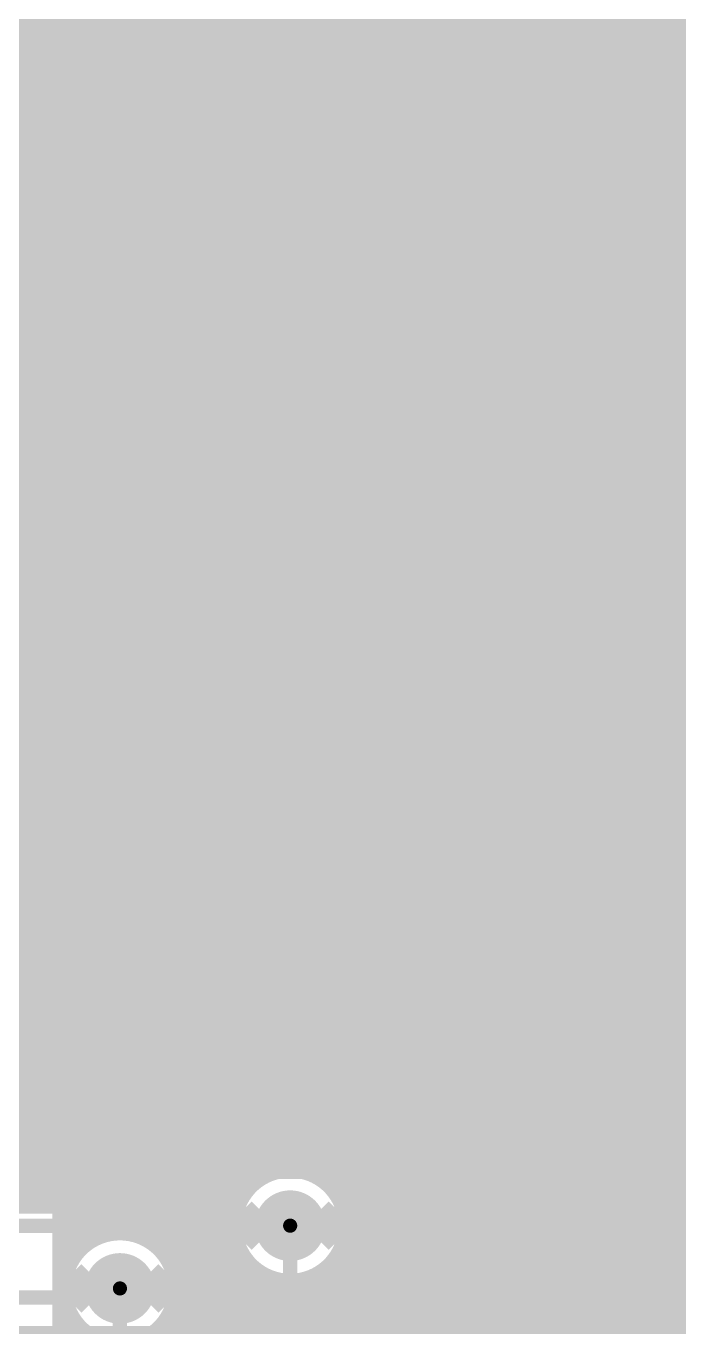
# Model space of a CAD drawing. Extents: x -10 to 131, y -93 to 209.
# Drawn here: x 36.26 to 45.52, y 40.47 to 58.91 of the extents above; entities that cross this region are included whole.
import ezdxf

# ---------------------------------------------------------------- set-up
doc = ezdxf.new("R2010")
doc.units = 0
doc.header["$MEASUREMENT"] = 0
doc.layers.get('0').update_dxf_attribs({"linetype": 'CONTINUOUS'})
for name, color, linetype in [('22-303-0_BOT', 2, 'CONTINUOUS'), ('22-303-0_DRD', 6, 'CONTINUOUS'), ('22-303-0_DRL', 1, 'CONTINUOUS'), ('22-303-0_GND', 3, 'CONTINUOUS'), ('22-303-0_IN1', 10, 'CONTINUOUS'), ('22-303-0_TOP', 15, 'CONTINUOUS'), ('THRUHOLE_TAP', 2, 'CONTINUOUS')]:
    doc.layers.add(name, color=color, linetype=linetype)

# ---------------------------------------------------------------- blocks, each defined once
blk = doc.blocks.new('ROUND_70')
at = {"const_width": 0.29972}
blk.add_lwpolyline([(-0.14986, 0, 1), (0.14986, 0, 1)], format="xyb", close=True, dxfattribs=at)
blk = doc.blocks.new('ROUND_117')
at = {"const_width": 0.10033}
blk.add_lwpolyline([(-0.050164, 0, 1), (0.050164, 0, 1)], format="xyb", close=True, dxfattribs=at)
blk = doc.blocks.new('ROUND_100')
at = {"const_width": 0.50038}
blk.add_lwpolyline([(-0.25019, 0, 1), (0.25019, 0, 1)], format="xyb", close=True, dxfattribs=at)
blk = doc.blocks.new('ROUND_108')
at = {"const_width": 0.10033}
blk.add_lwpolyline([(-0.050164, 0, 1), (0.050164, 0, 1)], format="xyb", close=True, dxfattribs=at)

msp = doc.modelspace()

# ---------------------------------------------------------------- linework, layer by layer
at = {"layer": '22-303-0_BOT', "const_width": 0.254}
for points in [[(76.454, 58.10758), (9.4996, 58.10758)], [(36.1696, 58.10758), (36.1696, 42.20718)], [(36.3982, 58.10758), (36.3982, 42.20718)], [(36.6268, 58.10758), (36.6268, 42.20718)], [(36.8554, 58.10758), (36.8554, 41.3512)], [(37.084, 58.10758), (37.084, 41.64838)], [(37.3126, 58.10758), (37.3126, 41.77792)], [(37.5412, 58.10758), (37.5412, 41.82618)], [(37.7698, 58.10758), (37.7698, 41.8084)], [(37.9984, 58.10758), (37.9984, 41.7195)], [(38.227, 58.10758), (38.227, 41.51884)], [(38.4556, 58.10758), (38.4556, 38.01872)], [(38.6842, 58.10758), (38.6842, 37.97808)], [(38.9128, 58.10758), (38.9128, 37.8587)], [(39.1414, 58.10758), (39.1414, 37.59454)], [(39.37, 58.10758), (39.37, 42.40784)], [(39.5986, 58.10758), (39.5986, 42.6085)], [(39.8272, 58.10758), (39.8272, 42.6974)], [(40.0558, 58.10758), (40.0558, 42.71518)], [(40.2844, 58.10758), (40.2844, 42.66692)], [(40.513, 58.10758), (40.513, 42.53738)], [(40.7416, 58.10758), (40.7416, 42.2402)], [(40.9702, 58.10758), (40.9702, 33.02)], [(41.1988, 58.10758), (41.1988, 33.02)], [(41.4274, 58.10758), (41.4274, 33.02)], [(41.656, 58.10758), (41.656, 33.02)], [(41.8846, 58.10758), (41.8846, 33.02)], [(42.1132, 58.10758), (42.1132, 33.02)], [(42.3418, 58.10758), (42.3418, 33.02)], [(42.5704, 58.10758), (42.5704, 33.02)], [(42.799, 58.10758), (42.799, 33.02)], [(43.0276, 58.10758), (43.0276, 33.02)], [(43.2562, 58.10758), (43.2562, 33.02)], [(43.4848, 58.10758), (43.4848, 33.02)], [(43.7134, 58.10758), (43.7134, 33.02)], [(43.942, 58.10758), (43.942, 33.02)], [(44.1706, 58.10758), (44.1706, 33.02)], [(44.3992, 58.10758), (44.3992, 33.02)], [(44.6278, 58.10758), (44.6278, 33.02)], [(44.8564, 58.10758), (44.8564, 33.02)], [(45.085, 58.10758), (45.085, 33.02)], [(45.3136, 58.10758), (45.3136, 33.02)], [(45.5422, 58.10758), (45.5422, 33.02)], [(76.454, 57.8866), (7.1755, 57.8866)], [(76.454, 57.658), (7.1755, 57.658)], [(76.454, 57.4294), (17.37106, 57.4294)], [(76.454, 57.2008), (17.70126, 57.2008)], [(76.454, 56.9722), (17.92986, 56.9722)], [(76.454, 56.7436), (18.15846, 56.7436)], [(76.454, 56.515), (18.38706, 56.515)], [(76.454, 56.2864), (18.61566, 56.2864)], [(76.454, 56.0578), (18.84426, 56.0578)], [(76.454, 55.8292), (19.07286, 55.8292)], [(76.454, 55.6006), (19.30146, 55.6006)], [(76.454, 55.372), (19.53006, 55.372)], [(76.454, 55.1434), (19.75866, 55.1434)], [(76.454, 54.9148), (19.98726, 54.9148)], [(76.454, 54.6862), (20.21586, 54.6862)], [(76.454, 54.4576), (20.44446, 54.4576)], [(76.454, 54.229), (20.67306, 54.229)], [(76.454, 54.0004), (20.90166, 54.0004)], [(76.454, 53.7718), (21.12264, 53.7718)], [(76.454, 53.5432), (21.24202, 53.5432)], [(76.454, 53.3146), (21.2725, 53.3146)], [(76.454, 53.086), (21.2725, 53.086)], [(76.454, 52.8574), (21.2725, 52.8574)], [(76.454, 52.6288), (21.2725, 52.6288)], [(76.454, 52.4002), (21.2725, 52.4002)], [(76.454, 52.1716), (21.2725, 52.1716)], [(76.454, 51.943), (21.2725, 51.943)], [(76.454, 51.7144), (21.2725, 51.7144)], [(76.454, 51.4858), (21.2725, 51.4858)], [(76.454, 51.2572), (21.2725, 51.2572)], [(76.454, 51.0286), (21.2725, 51.0286)], [(76.454, 50.8), (21.2725, 50.8)], [(76.454, 50.5714), (21.2725, 50.5714)], [(76.454, 50.3428), (21.32076, 50.3428)], [(76.454, 50.1142), (21.37664, 50.1142)], [(76.454, 49.8856), (21.36648, 49.8856)], [(76.454, 49.657), (21.2852, 49.657)], [(76.454, 49.4284), (23.95982, 49.4284)], [(76.454, 49.1998), (24.17826, 49.1998)], [(76.454, 48.9712), (24.27732, 48.9712)], [(76.454, 48.7426), (24.30272, 48.7426)], [(76.454, 48.514), (24.26208, 48.514)], [(76.454, 48.2854), (24.1427, 48.2854)], [(76.454, 48.0568), (23.87854, 48.0568)], [(76.454, 47.8282), (20.5994, 47.8282)], [(76.454, 47.5996), (20.5105, 47.5996)], [(76.454, 47.371), (20.30984, 47.371)], [(76.454, 47.1424), (20.62734, 47.1424)], [(76.454, 46.9138), (21.02866, 46.9138)], [(76.454, 46.6852), (21.1836, 46.6852)], [(76.454, 46.4566), (21.2471, 46.4566)], [(76.454, 46.228), (21.24456, 46.228)], [(76.454, 45.9994), (21.1709, 45.9994)], [(76.454, 45.7708), (21.00326, 45.7708)], [(50.67046, 45.5422), (30.48254, 45.5422)], [(50.4063, 45.3136), (30.7467, 45.3136)], [(50.28692, 45.085), (30.86608, 45.085)], [(50.24628, 44.8564), (30.90672, 44.8564)], [(50.27168, 44.6278), (30.88132, 44.6278)], [(50.37074, 44.3992), (30.78226, 44.3992)], [(50.58918, 44.1706), (30.56382, 44.1706)], [(64.39662, 43.942), (25.2222, 43.942)], [(64.1985, 43.7134), (33.28162, 43.7134)], [(64.1096, 43.4848), (33.55594, 43.4848)], [(64.08928, 43.2562), (33.70326, 43.2562)], [(64.13754, 43.0276), (33.782, 43.0276)], [(64.26962, 42.799), (33.8074, 42.799)], [(39.54018, 42.5704), (33.782, 42.5704)], [(64.56426, 42.5704), (40.46982, 42.5704)], [(39.32174, 42.3418), (33.70326, 42.3418)], [(65.5574, 42.3418), (40.68826, 42.3418)], [(36.75888, 42.20718), (33.62452, 42.20718)], [(36.75888, 42.20718), (36.75888, 39.9923)], [(39.22268, 42.1132), (36.75888, 42.1132)], [(65.7098, 42.1132), (40.78732, 42.1132)], [(39.19728, 41.8846), (36.75888, 41.8846)], [(66.11366, 41.8846), (40.81272, 41.8846)], [(37.09162, 41.656), (36.75888, 41.656)], [(39.23792, 41.656), (38.08984, 41.656)], [(40.7416, 41.57726), (40.7416, 33.02)], [(73.8124, 41.656), (40.77208, 41.656)], [(36.8935, 41.4274), (36.75888, 41.4274)], [(39.3573, 41.4274), (38.2905, 41.4274)], [(39.37, 41.40962), (39.37, 33.02)], [(73.8124, 41.4274), (40.6527, 41.4274)], [(36.8046, 41.1988), (36.75888, 41.1988)], [(39.62146, 41.1988), (38.3794, 41.1988)], [(39.5986, 41.2115), (39.5986, 33.02)], [(73.8124, 41.1988), (40.38854, 41.1988)], [(40.513, 41.28262), (40.513, 33.02)], [(39.8272, 41.1226), (39.8272, 33.02)], [(40.0558, 41.10228), (40.0558, 33.02)], [(40.2844, 41.15054), (40.2844, 33.02)], [(36.78428, 40.9702), (36.75888, 40.9702)], [(73.8124, 40.9702), (38.39718, 40.9702)], [(36.83254, 40.7416), (36.75888, 40.7416)], [(36.8554, 40.68826), (36.8554, 37.9095)], [(73.8124, 40.7416), (38.34892, 40.7416)], [(36.96462, 40.513), (36.75888, 40.513)], [(73.8124, 40.513), (38.21938, 40.513)], [(38.227, 40.52062), (38.227, 37.99332)], [(37.084, 40.39362), (37.084, 37.9095)]]:
    msp.add_lwpolyline(points, dxfattribs=at)
for points in [[(40.005, 42.71772, 0.4142136), (39.19728, 41.91)], [(40.81272, 41.91, 0.4142136), (40.005, 42.71772)], [(39.19728, 41.91, 0.4142136), (40.005, 41.10228)], [(40.005, 41.10228, 0.4142136), (40.81272, 41.91)], [(37.592, 41.82872, 0.4142136), (36.78428, 41.021)], [(38.39972, 41.021, 0.4142136), (37.592, 41.82872)], [(36.78428, 41.021, 0.4142136), (37.592, 40.21328)], [(37.592, 40.21328, 0.4142136), (38.39972, 41.021)]]:
    msp.add_lwpolyline(points, format="xyb", dxfattribs=at)
at = {"layer": '22-303-0_DRD', "const_width": 0.254}
for points in [[(39.37, 41.656), (40.005, 42.291)], [(40.005, 42.291), (40.64, 41.656)], [(39.37, 42.164), (39.37, 41.656)], [(40.005, 41.529), (39.37, 42.164)], [(40.64, 42.164), (40.005, 41.529)], [(40.64, 41.656), (40.64, 42.164)], [(36.957, 40.767), (37.592, 41.402)], [(37.592, 41.402), (38.227, 40.767)], [(36.957, 41.275), (36.957, 40.767)], [(37.592, 40.64), (36.957, 41.275)], [(38.227, 41.275), (37.592, 40.64)], [(38.227, 40.767), (38.227, 41.275)]]:
    msp.add_lwpolyline(points, dxfattribs=at)
at = {"layer": '22-303-0_DRL', "const_width": 0.254}
msp.add_lwpolyline([(93.45422, 17.63014), (76.454, 17.63014), (76.454, 58.10758), (9.4996, 58.10758), (9.4996, 122.97664), (13.5001, 122.97664), (13.5001, 131.9784), (5.25018, 131.9784), (5.25018, 155.55976), (9.4996, 155.55976), (9.4996, 189.7761), (111.50092, 189.7761), (111.50092, 159.77616), (106.36504, 159.77616), (106.36504, 90.10904), (82.63636, 90.10904), (82.63636, 115.10772), (72.03948, 115.10772), (72.03948, 80.10906), (111.50092, 80.10906), (111.50092, 58.10758), (93.45422, 58.10758), (93.45422, 17.63014)], dxfattribs=at)
at = {"layer": '22-303-0_GND', "const_width": 1.27}
for points in [[(111.50092, 59.54014), (9.4996, 59.54014)], [(111.50092, 58.90514), (9.4996, 58.90514)], [(111.50092, 58.27014), (9.4996, 58.27014)]]:
    msp.add_lwpolyline(points, dxfattribs=at)
at = {"layer": '22-303-0_IN1', "const_width": 0.2032}
for points in [[(42.545, 26.035), (42.545, 40.513), (38.227, 44.831), (30.099, 44.831)], [(40.513, 20.193), (40.005, 20.701), (40.005, 41.91)], [(37.592, 41.021), (37.592, 31.369), (38.1, 30.861), (38.1, 26.035)]]:
    msp.add_lwpolyline(points, dxfattribs=at)
at = {"layer": '22-303-0_TOP', "const_width": 0.2032}
for points in [[(-6.731, 51.689), (-5.588, 50.546), (2.54, 50.546), (3.429, 51.435), (4.572, 51.435), (5.207, 52.07), (13.081, 52.07), (14.351, 50.8), (18.288, 50.8), (18.669, 51.181), (18.669, 54.229), (20.955, 56.515), (32.512, 56.515), (44.196, 44.831), (51.054, 44.831)], [(22.479, 42.799), (22.606, 42.799), (24.257, 44.45), (26.035, 44.45), (26.924, 43.561), (31.623, 43.561), (32.258, 44.196), (73.914, 44.196), (74.422, 43.688)], [(64.897, 43.307), (64.516, 43.688), (32.385, 43.688), (31.75, 43.053), (26.797, 43.053), (26.289, 43.561), (24.511, 43.561)], [(66.294, 42.672), (34.163, 42.672), (33.401, 41.91), (32.131, 41.91), (31.496, 42.545), (26.416, 42.545), (26.289, 42.672), (23.241, 42.672), (21.971, 41.402), (16.129, 41.402)], [(40.005, 41.91), (34.036, 41.91), (33.528, 41.402), (32.004, 41.402), (31.369, 42.037), (26.035, 42.037), (25.908, 42.164), (23.368, 42.164), (21.971, 40.767), (17.526, 40.767)], [(25.4, 41.529), (31.115, 41.529), (31.75, 40.894), (37.465, 40.894), (37.592, 41.021)], [(25.781, 40.513), (25.781, 40.386), (75.057, 40.386)]]:
    msp.add_lwpolyline(points, dxfattribs=at)

# ---------------------------------------------------------------- block references
at = {"layer": '22-303-0_BOT'}
for p in [(40.005, 41.91), (37.592, 41.021)]:
    msp.add_blockref('ROUND_70', p, dxfattribs=at)
at = {"layer": '22-303-0_DRL'}
for p in [(40.005, 41.91), (37.592, 41.021)]:
    msp.add_blockref('ROUND_117', p, dxfattribs=at)
at = {"layer": '22-303-0_GND'}
for p in [(40.005, 41.91), (37.592, 41.021)]:
    msp.add_blockref('ROUND_100', p, dxfattribs=at)
at = {"layer": '22-303-0_IN1'}
for p in [(40.005, 41.91), (37.592, 41.021)]:
    msp.add_blockref('ROUND_70', p, dxfattribs=at)
at = {"layer": '22-303-0_TOP'}
for p in [(40.005, 41.91), (37.592, 41.021)]:
    msp.add_blockref('ROUND_70', p, dxfattribs=at)
at = {"layer": 'THRUHOLE_TAP'}
for p in [(40.005, 41.91), (37.592, 41.021)]:
    msp.add_blockref('ROUND_108', p, dxfattribs=at)

doc.saveas('drawing.dxf')
